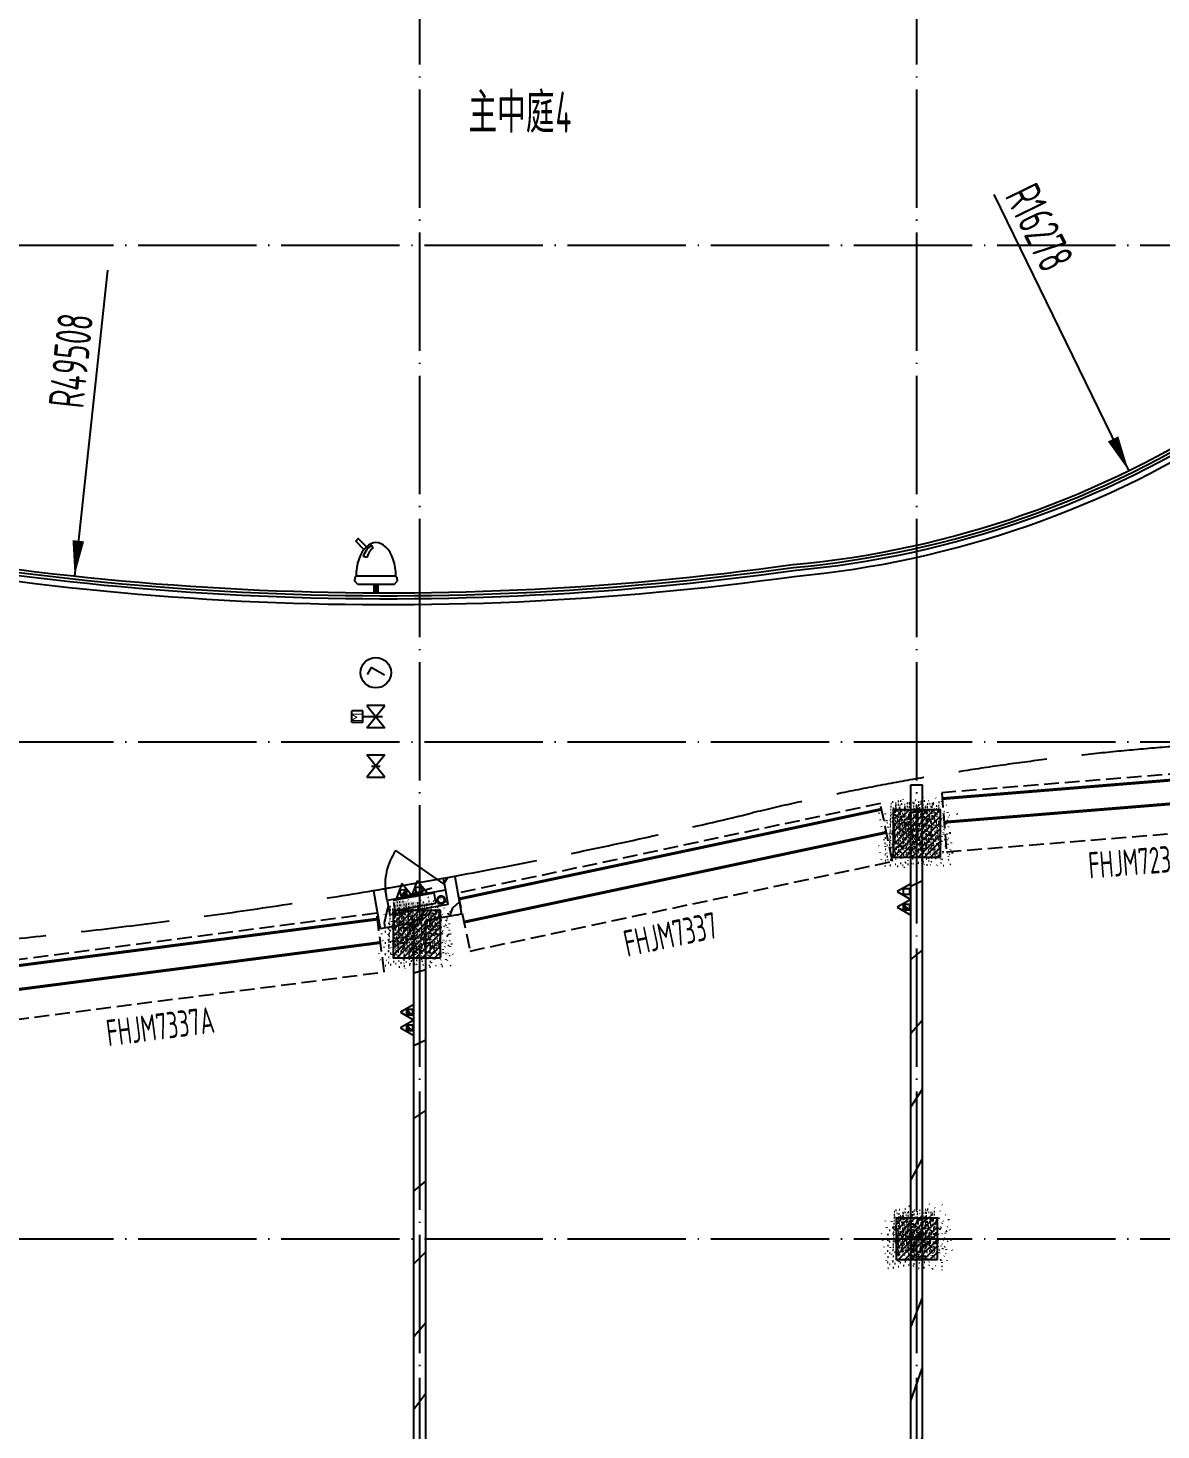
# Model space of a CAD drawing. Header units: inches. Extents: x 0 to 1813292486, y 0 to 3473589894.
# Drawn here: x 600661162 to 600680315, y 3473232587 to 3473256286 of the extents above; entities that cross this region are included whole.
import ezdxf
from ezdxf.enums import TextEntityAlignment as Align

# ---------------------------------------------------------------- set-up
doc = ezdxf.new("R2010")
doc.units = ezdxf.units.IN
doc.header["$LTSCALE"] = 1000
doc.header["$MEASUREMENT"] = 0
for name, pattern in [('AX-MALL-GIRD-200$0$DOTE', [2.4200000000000004, 2, -0.2, 0.02, -0.2]), ('AX-MALL-WALL-P02-QT$0$Ax-Dxs-Wall-P01-150$0$DASH', [0.35, 0.25, -0.1]), ('AX-MALL-WALL-P02-QT$0$DASH', [0.35, 0.25, -0.1])]:
    doc.linetypes.add(name, pattern=pattern)
for name, color, linetype in [('A-Anno-Note', 241, 'Continuous'), ('AX-MALL-DIM-P02$0$A-Detl-Thin', 131, 'Continuous'), ('AX-MALL-GIRD-200$0$A-Grid', 222, 'AX-MALL-GIRD-200$0$DOTE'), ('AX-MALL-P02-200$0$A-Anno-Note', 241, 'Continuous'), ('AX-MALL-WALL-P02$0$A-Anno-Note', 241, 'Continuous'), ('AX-MALL-WALL-P02-QT$0$A-Detl-Fine', 152, 'Continuous'), ('AX-MALL-WALL-P02-QT$0$A-Detl-Thin', 131, 'Continuous'), ('AX-MALL-WALL-P02-QT$0$A-Hdrl', 31, 'Continuous'), ('AX-MALL-WALL-P02-QT$0$A-Wall', 2, 'Continuous'), ('AX-MALL-WALL-P02-QT$0$A-Wall-Patt', 13, 'Continuous'), ('AX-MALL-WALL-P02-QT$0$A-Wind', 4, 'Continuous'), ('AX-MALL-WORD-P02$0$A-Anno-Note', 241, 'Continuous'), ('AX-MALL-WORD-P02$0$A-Wind-Iden', 11, 'Continuous'), ('AX-MALL-ZTKD-P02$0$A-Anno-Dims', 3, 'Continuous'), ('AX-MALL-ZTKD-P02$0$A-Anno-Note', 241, 'Continuous'), ('AX-MALL-ZTKD-P02$0$A-Detl-Thin', 131, 'Continuous'), ('PX-MALL-P02-LG$0$P-Dims', 2, 'Continuous'), ('PX-MALL-P02-LG$0$P-Exsh', 31, 'Continuous'), ('PX-MALL-P02-LG$0$P-Hydt-Boxx', 221, 'Continuous'), ('PX-MALL-P02-LG$0$P-Hydt-Pipe', 221, 'Continuous'), ('PX-MALL-P02-LG$0$P-Pipe-Risr', 7, 'Continuous'), ('PX-MALL-P02-LG$0$P-Pipe-Risr-Arch', 6, 'Continuous'), ('PX-MALL-P02-LG$0$P-Pipe-Risr-W100', 6, 'Continuous'), ('PX-MALL-P02-LG$0$P-Pipe-Risr-W50', 6, 'Continuous'), ('PX-MALL-P02-LG$0$P-Sprl-Anno', 150, 'Continuous'), ('PX-MALL-P02-LG$0$P-WatS', 3, 'Continuous'), ('PX-MALL-P02-LG$0$PX-42#-XHS-P02$0$AUDIT_I_211020105937-10', 61, 'Continuous'), ('PX-MALL-P02-LG$0$PX-42#-XHS-P02$0$AUDIT_I_211020105937-8', 51, 'Continuous'), ('PX-MALL-P02-LG$0$PX-42#-XHS-P02$0$AUDIT_I_211020105937-9', 61, 'Continuous'), ('SX-MALL-WALL-R-BZ$0$S-COLU', 30, 'Continuous'), ('SX-MALL-WALL-R-BZ$0$S-COLU-LSZ', 30, 'Continuous'), ('SX-MALL-WALL-R-BZ$0$S-PATT-WALL', 83, 'Continuous')]:
    doc.layers.add(name, color=color, linetype=linetype)
doc.styles.add('AX-MALL-WORD-P02$0$_TCH_WINDOW', font='gbenor.shx', dxfattribs={"bigfont": 'gbcbig.shx'})
doc.styles.add('AX-MALL-WORD-P02$0$STANDARD', font='gbenor.shx', dxfattribs={"bigfont": 'gbcbig.shx'})
doc.styles.add('AX-MALL-ZTKD-P02$0$_TCH_DIM', font='gbenor.shx')
doc.styles.add('AX-MALL-ZTKD-P02$0$_TCH_DIM_T3', font='gbenor.shx')
doc.styles.add('PX-MALL-P02-LG$0$jzfz', font='gbenor.shx', dxfattribs={"bigfont": 'gbcbig.shx'})
doc.styles.add('PX-MALL-P02-LG$0$PX-42#-XHS-P02$0$STANDARD', font='gbenor.shx', dxfattribs={"bigfont": 'gbcbig.shx'})
doc.dimstyles.new('AX-MALL-ZTKD-P02$0$_TCH_ARCH&&180', dxfattribs={"dimtxt": 535.5, "dimasz": 270, "dimexe": 450, "dimexo": 450, "dimgap": 137.25, "dimtad": 1, "dimdec": 0, "dimzin": 0, "dimdsep": 46, "dimtxsty": 'AX-MALL-ZTKD-P02$0$_TCH_DIM_T3', "dimblk": 'AX-MALL-ZTKD-P02$0$_ArchTick', "dimcen": 0.09, "dimclrt": 7, "dimazin": 2, "dimtfac": 1, "dimtdec": 0, "dimtix": 1, "dimtmove": 2, "dimatfit": 3, "dimfxl": 500, "dimtolj": 1, "dimtzin": 0, "dimarcsym": 0})
pattern_1 = [(24.56816130816271, (600578611.2237192, 3473080110.365553), (-31.18316059493327, 68.21004687955141), []), (29.56816130816269, (600578611.2237192, 3473080110.365553), (97.53445421719282, -46.37920051396389), [11.25, -123.75]), (334.5681613081628, (600578611.2237192, 3473080110.365553), (19.88439777927527, 112.9961142827297), [9, -99]), (80.01956130816268, (600578619.3515904, 3473080106.50062), (117.4189029658641, 66.61682168402376), [9.5610285, -105.1713168]), (25.75236130816271, (600578621.6965042, 3473080138.478197), (141.3476152528434, -79.15081592627133), [16.875, -185.625]), (76.20376130816268, (600578633.4754679, 3473080131.882288), (182.3878362876093, 87.98253897351975), [14.3415432, -157.75695]), (330.7523613081627, (600578621.6965042, 3473080138.478197), (182.3877676281842, 87.98268140648725), [13.49999999999997, -148.4999999999995]), (0.5681613081627113, (600578633.1346302, 3473080126.213644), (62.82047319493842, -87.84980448085341), [11.24999999999997, -123.7499999999997]), (305.5681613081627, (600578633.1346302, 3473080126.213644), (72.17288941707483, 89.18848104565322), [8.999999999999966, -98.99999999999973]), (51.01956130816269, (600578638.3696649, 3473080118.892823), (134.9933625472827, 1.338571315216136), [9.561028499999967, -105.1713167999997]), (17.06816130816274, (600578611.2237192, 3473080110.365553), (19.14085715648196, 46.15589493569758), [0.75, -97.8, 0.75, -100.5, 0.75, -99.375]), (347.0681613081627, (600578611.2237192, 3473080110.365553), (57.63084700165395, 41.66442755963357), [0.7499999999999979, -57.29999999999986, 0.7499999999999979, -95.54999999999973, 0.7499999999999979, -37.87499999999986]), (307.0681613081626, (600578579.8781208, 3473080122.042708), (73.85474000760384, -31.12342332406966), [0.75, -37.5, 0.75, -117, 0.75, -155.25]), (297.0681613081627, (600578565.8217986, 3473080127.2791), (87.21641676177077, -16.46683783357052), [0.75, -48.75, 0.75, -77.69999999999999, 0.75, -110.25])]
pattern_2 = [(45, (0, 359.0227), (-353.55353201463, 353.55353201463), [])]

# ---------------------------------------------------------------- blocks, each defined once
blk = doc.blocks.new('AX-MALL-WORD-P02')
at = {"layer": 'AX-MALL-WORD-P02$0$A-Anno-Note', "style": 'AX-MALL-WORD-P02$0$STANDARD'}
blk.add_text('主中庭', height=675.177304964539, rotation=339.5681613092015, dxfattribs=at).set_placement((600481095.2712474, 3473080685.343358))
at = {"layer": 'AX-MALL-WORD-P02$0$A-Anno-Note', "style": 'AX-MALL-WORD-P02$0$STANDARD', "width": 0.6}
blk.add_text('4', height=700, rotation=339.5681613092015, dxfattribs=at).set_placement((600482476.9778128, 3473080170.617118))
at = {"layer": 'AX-MALL-WORD-P02$0$A-Wind-Iden', "style": 'AX-MALL-WORD-P02$0$_TCH_WINDOW', "width": 0.7}
for s, rotation, p in [('FHJM7337A', 346.9486728864652, (600470001.5902983, 3473068336.697387)), ('FHJM7337', 351.5520094574346, (600478750.0245199, 3473066690.650596)), ('FHJM7237A', 344.2014824032849, (600486535.3752983, 3473065202.555573))]:
    blk.add_text(s, height=446.25, rotation=rotation, dxfattribs=at).set_placement(p)
blk = doc.blocks.new('AX-MALL-GIRD-200')
at = {"layer": 'AX-MALL-GIRD-200$0$A-Grid'}
for p, q in [((600232554.5538701, 3473171250.033786), (600590450.5579685, 3473037923.270504)), ((600229622.1740841, 3473163378.493353), (600587518.1781827, 3473030051.730071)), ((600226689.7942976, 3473155506.95292), (600584585.7983962, 3473022180.189638)), ((600458766.1456304, 3473023089.996408), (600497495.6845796, 3473127053.723489)), ((600466637.686063, 3473020157.616622), (600505367.2250125, 3473124121.343704))]:
    blk.add_line(p, q, dxfattribs=at)
blk = doc.blocks.new('*U77')
at = {"layer": 'AX-MALL-WALL-P02-QT$0$A-Detl-Fine', "color": 152, "linetype": 'AX-MALL-WALL-P02-QT$0$Ax-Dxs-Wall-P01-150$0$DASH'}
blk.add_lwpolyline([(-999.9999999678661, 16625.85474316901), (-999.9999999613067, 9386.671738001744), (3.49680249200901e-08, 9386.671737998018), (2.840863544406602e-08, 16625.85474317273)], close=True, dxfattribs=at)
at = {"layer": 'AX-MALL-WALL-P02-QT$0$A-Detl-Thin', "linetype": 'AX-MALL-WALL-P02-QT$0$Ax-Dxs-Wall-P01-150$0$DASH', "const_width": 49.99999999999998}
for points in [[(-899.999999965032, 9386.671737998018), (-899.9999999715914, 16625.85474316528)], [(-499.9999999613067, 9386.671738001744), (-499.9999999678661, 16625.85474316901)]]:
    blk.add_lwpolyline(points, dxfattribs=at)
blk = doc.blocks.new('*U140')
at = {"layer": 'AX-MALL-WALL-P02-QT$0$A-Detl-Fine', "color": 152, "linetype": 'AX-MALL-WALL-P02-QT$0$Ax-Dxs-Wall-P01-150$0$DASH'}
blk.add_lwpolyline([(-999.9999999666051, 16964.36701553618), (-999.9999999602753, 9663.527664691175), (3.59993919119006e-08, 9663.52766468745), (2.966964984807419e-08, 16964.3670155399)], close=True, dxfattribs=at)
at = {"layer": 'AX-MALL-WALL-P02-QT$0$A-Detl-Thin', "linetype": 'AX-MALL-WALL-P02-QT$0$Ax-Dxs-Wall-P01-150$0$DASH', "const_width": 49.99999999999998}
for points in [[(-899.9999999640006, 9663.52766468745), (-899.9999999703304, 16964.36701553245)], [(-499.9999999602753, 9663.527664691175), (-499.9999999666051, 16964.36701553618)]]:
    blk.add_lwpolyline(points, dxfattribs=at)
blk = doc.blocks.new('*U139')
at = {"layer": 'AX-MALL-WALL-P02-QT$0$A-Detl-Fine', "color": 152, "linetype": 'AX-MALL-WALL-P02-QT$0$Ax-Dxs-Wall-P01-150$0$DASH'}
blk.add_lwpolyline([(-999.9999999674152, 16746.91428783426), (-999.9999999613067, 9386.671738001744), (3.49680249200901e-08, 9386.671737998018), (2.885951744246995e-08, 16746.91428783799)], close=True, dxfattribs=at)
at = {"layer": 'AX-MALL-WALL-P02-QT$0$A-Detl-Thin', "linetype": 'AX-MALL-WALL-P02-QT$0$Ax-Dxs-Wall-P01-150$0$DASH', "const_width": 49.99999999999998}
for points in [[(-899.999999965032, 9386.671737998018), (-899.9999999711405, 16746.91428783054)], [(-499.9999999613067, 9386.671738001744), (-499.9999999674152, 16746.91428783426)]]:
    blk.add_lwpolyline(points, dxfattribs=at)
blk = doc.blocks.new('SX-MALL-WALL-R-BZ')
at = {"layer": 'SX-MALL-WALL-R-BZ$0$S-PATT-WALL'}
h = blk.add_hatch(dxfattribs=at)
h.set_pattern_fill('钢筋混凝土', color=256, scale=15, pattern_type=2)
h.set_pattern_definition(pattern_1)
h.paths.add_polyline_path([(600475787.8049434, 3473067779.528142), (600476067.0792091, 3473068529.19866), (600475317.4086914, 3473068808.472925), (600475038.1344258, 3473068058.802407)])
h = blk.add_hatch(dxfattribs=at)
h.set_pattern_fill('钢筋混凝土', color=256, scale=15, pattern_type=2)
h.set_pattern_definition(pattern_1)
h.paths.add_polyline_path([(600484299.6575981, 3473066422.743565), (600484578.9318632, 3473067172.414083), (600483829.2613455, 3473067451.688347), (600483549.9870805, 3473066702.01783)])
h = blk.add_hatch(dxfattribs=at)
h.set_pattern_fill('钢筋混凝土', color=256, scale=15, pattern_type=2)
h.set_pattern_definition(pattern_1)
h.paths.add_polyline_path([(600481878.9719347, 3473060067.998808), (600482123.3369169, 3473060723.960511), (600481467.3752141, 3473060968.325493), (600481223.010232, 3473060312.363791)])
at = {"layer": 'SX-MALL-WALL-R-BZ$0$S-COLU'}
for points in [[(600484299.6575981, 3473066422.743565), (600484578.9318632, 3473067172.414083), (600483829.2613455, 3473067451.688347), (600483549.9870805, 3473066702.01783)], [(600481878.9719347, 3473060067.998808), (600482123.3369169, 3473060723.960511), (600481467.3752141, 3473060968.325493), (600481223.010232, 3473060312.363791)]]:
    blk.add_lwpolyline(points, close=True, dxfattribs=at)
at = {"layer": 'SX-MALL-WALL-R-BZ$0$S-COLU-LSZ'}
blk.add_lwpolyline([(600475787.8049434, 3473067779.528142), (600476067.0792091, 3473068529.19866), (600475317.4086914, 3473068808.472925), (600475038.1344258, 3473068058.802407)], close=True, dxfattribs=at)
blk = doc.blocks.new('SX-MALL-WALL-R-2F~3F')
blk.add_blockref('SX-MALL-WALL-R-BZ', (-1.192092895507812e-06, -9.5367431640625e-07))
blk = doc.blocks.new('SX-MALL-WALL-2F~3F')
blk.add_blockref('SX-MALL-WALL-R-2F~3F', (0, 0))
blk = doc.blocks.new('AX-MALL-WALL-P02-QT$0$$DorLib2D$00000114')
at = {"color": 0}
blk.add_line((0.4999999999999964, 3.552713678800501e-15), (-0.2071067811864751, 0.7071067811864857), dxfattribs=at)
blk.add_arc((0.5000000000013856, -1.154631945610163e-12), 1.000000000001696, 135, 180, dxfattribs=at)
blk = doc.blocks.new('AX-MALL-WALL-P02-QT')
at = {"layer": 'AX-MALL-WALL-P02-QT$0$A-Wall-Patt'}
h = blk.add_hatch(dxfattribs=at)
h.set_pattern_fill('普通砖', color=256, scale=200, style=0)
h.set_pattern_definition(pattern_2)
h.paths.add_polyline_path([(600475280.1523255, 3473069004.640473), (600475119.4792569, 3473069237.415396), (600475002.3137425, 3473068598.062409), (600475235.0886661, 3473068758.735478)])
h = blk.add_hatch(dxfattribs=at)
h.set_pattern_fill('普通砖', color=256, scale=200, style=0)
h.set_pattern_definition(pattern_2)
h.paths.add_polyline_path([(600475280.1523255, 3473069004.640473), (600475316.2032527, 3473069201.364469), (600475119.4792569, 3473069237.415396)])
h = blk.add_hatch(dxfattribs=at)
h.set_pattern_fill('普通砖', color=256, scale=200, style=0)
h.set_pattern_definition(pattern_2)
h.paths.add_polyline_path([(600476496.5472292, 3473068985.058905), (600476263.7723055, 3473068824.385836), (600476218.7086462, 3473068578.480841), (600476379.3817147, 3473068345.705917)])
h = blk.add_hatch(dxfattribs=at)
h.set_pattern_fill('普通砖', color=256, scale=200, style=0)
h.set_pattern_definition(pattern_2)
h.paths.add_polyline_path([(600476496.5472292, 3473068985.058905), (600476299.823233, 3473069021.109832), (600476263.7723055, 3473068824.385836)])
h = blk.add_hatch(dxfattribs=at)
h.set_pattern_fill('普通砖', color=256, scale=200, style=0)
h.set_pattern_definition(pattern_2)
h.paths.add_polyline_path([(600475691.246359, 3473068539.587965), (600475726.8986561, 3473068668.60816), (600475235.0886661, 3473068758.735478), (600475002.3137425, 3473068598.062409), (600475573.5262614, 3473068493.384071)])
h = blk.add_hatch(dxfattribs=at)
h.set_pattern_fill('普通砖', color=256, scale=200, style=0)
h.set_pattern_definition(pattern_2)
h.paths.add_polyline_path([(600468611.7863775, 3473049519.164825), (600468728.7680478, 3473049546.728085), (600475773.3141594, 3473068456.771664), (600475691.246359, 3473068539.587965), (600475573.5262614, 3473068493.384071), (600468541.3504186, 3473049616.546651)])
h = blk.add_hatch(dxfattribs=at)
h.set_pattern_fill('普通砖', color=256, scale=200, style=0)
h.set_pattern_definition(pattern_2)
h.paths.add_polyline_path([(600476379.3817147, 3473068345.705917), (600476218.7086462, 3473068578.480841), (600475726.8986561, 3473068668.60816), (600475691.246359, 3473068539.587965), (600475773.3141594, 3473068456.771664)])
h = blk.add_hatch(dxfattribs=at)
h.set_pattern_fill('普通砖', color=256, scale=200, style=0)
h.set_pattern_definition(pattern_2)
h.paths.add_polyline_path([(600476553.1453671, 3473046774.202641), (600476670.1270374, 3473046801.7659), (600484446.5445666, 3473067676.410207), (600484259.1269374, 3473067746.228774), (600476482.7094083, 3473046871.584467)])
at = {"layer": 'AX-MALL-WALL-P02-QT$0$A-Detl-Thin', "ltscale": 10}
for points in [[(600483640.1054984, 3473071736.28017, 0.2490312598135761), (600498716.3043191, 3473075138.542593, 0.5590013835328927), (600497262.0189272, 3473084222.556716, 0.1559723381246271), (600467945.4537528, 3473086665.674503, 0.6554068088406269), (600466535.0462294, 3473079093.645188, 0.09448416828799451)], [(600483687.9053957, 3473071930.548877, 0.2491125798135367), (600498585.9244432, 3473075290.203688, 0.5590013835249992), (600497185.5014732, 3473084037.772844, 0.155972338124175), (600467990.3299434, 3473086470.774202, 0.6554068088723448), (600466647.0846831, 3473079259.317711, 0.09450807964350547)]]:
    blk.add_lwpolyline(points, format="xyb", close=True, dxfattribs=at)
at = {"layer": 'AX-MALL-WALL-P02-QT$0$A-Detl-Thin', "linetype": 'AX-MALL-WALL-P02-QT$0$DASH', "ltscale": 6}
blk.add_lwpolyline([(600457415.3677492, 3473074463.729783), (600460221.9824818, 3473073418.18343, 0.05934889179908133), (600481579.0409048, 3473068236.014748, -0.1336281253199912), (600503520.9207201, 3473059321.575596, 0.04172941253234826), (600513619.2266562, 3473052874.840515)], format="xyb", dxfattribs=at)
at = {"layer": 'AX-MALL-WALL-P02-QT$0$A-Hdrl', "ltscale": 10}
for points in [[(600483664.2077205, 3473071833.359143, 0.2490682712905649), (600498651.1143812, 3473075214.37314, 0.5590013835901357), (600497223.7602003, 3473084130.16478, 0.1559723381250733), (600467967.8918481, 3473086568.224352, 0.6554068088142292), (600466591.0654559, 3473079176.481449, 0.0944971649606368)], [(600483676.0669814, 3473071881.951107, 0.2490901816451468), (600498618.5194122, 3473075252.288414, 0.5590013835513449), (600497204.6308367, 3473084083.968812, 0.1559723381249623), (600467979.1108958, 3473086519.499277, 0.6554068088525591), (600466619.0750697, 3473079217.89958, 0.09450267173065702)]]:
    blk.add_lwpolyline(points, format="xyb", close=True, dxfattribs=at)
at = {"layer": 'AX-MALL-WALL-P02-QT$0$A-Wall'}
for p, q in [((600475119.4792569, 3473069237.415396), (600475002.3137425, 3473068598.062409)), ((600475316.2032527, 3473069201.364469), (600475119.4792569, 3473069237.415396)), ((600475280.1523255, 3473069004.640473), (600475316.2032527, 3473069201.364469)), ((600475280.1523255, 3473069004.640473), (600475235.0886661, 3473068758.735478)), ((600476299.823233, 3473069021.109832), (600476263.7723055, 3473068824.385836)), ((600476496.5472292, 3473068985.058905), (600476299.823233, 3473069021.109832)), ((600476496.5472292, 3473068985.058905), (600476379.3817147, 3473068345.705917)), ((600475726.8986561, 3473068668.60816), (600475235.0886661, 3473068758.735478)), ((600476263.7723055, 3473068824.385836), (600476218.7086462, 3473068578.480841)), ((600468541.3504186, 3473049616.546651), (600475573.5262614, 3473068493.384071)), ((600468728.7680478, 3473049546.728085), (600475773.3141594, 3473068456.771664)), ((600475573.5262614, 3473068493.384071), (600475002.3137425, 3473068598.062409)), ((600476218.7086462, 3473068578.480841), (600475726.8986561, 3473068668.60816)), ((600476379.3817147, 3473068345.705917), (600475773.3141594, 3473068456.771664)), ((600476482.7094083, 3473046871.584467), (600484259.1269374, 3473067746.228774)), ((600484259.1269374, 3473067746.228774), (600484446.5445666, 3473067676.410207)), ((600476670.1270374, 3473046801.7659), (600484446.5445666, 3473067676.410207))]:
    blk.add_line(p, q, dxfattribs=at)
at = {"layer": 'AX-MALL-WALL-P02-QT$0$A-Wind'}
for p, q in [((600476299.823233, 3473069021.109832), (600475316.2032527, 3473069201.364469)), ((600476263.7723056, 3473068824.385836), (600475280.1523253, 3473069004.640473))]:
    blk.add_line(p, q, dxfattribs=at)
at = {"layer": 'AX-MALL-WALL-P02-QT$0$A-Detl-Thin'}
blk.add_blockref('SX-MALL-WALL-2F~3F', (0, 0), dxfattribs=at)
at = {"layer": 'AX-MALL-WALL-P02-QT$0$A-Detl-Thin', "color": 5}
for name, p, rotation in [('*U139', (600458499.3627137, 3473071671.049097), 256.9486728784324), ('*U140', (600466738.7572984, 3473069132.482247), 261.5520095018414), ('*U77', (600475397.0498314, 3473069030.361402), 254.2014824703869)]:
    blk.add_blockref(name, p, dxfattribs=dict(at, rotation=rotation))
at = {"layer": 'AX-MALL-WALL-P02-QT$0$A-Wind'}
blk.add_blockref('AX-MALL-GIRD-200', (0, 0), dxfattribs=at)
at = {"layer": 'AX-MALL-WALL-P02-QT$0$A-Wind', "xscale": -1000, "yscale": -1000, "zscale": 200, "rotation": 169.6154079607061}
blk.add_blockref('AX-MALL-WALL-P02-QT$0$$DorLib2D$00000114', (600475789.9877791, 3473069012.875153), dxfattribs=at)
blk = doc.blocks.new('AX-MALL-WALL-P02')
at = {"layer": 'AX-MALL-WALL-P02$0$A-Anno-Note'}
blk.add_blockref('AX-MALL-WORD-P02', (0, 0), dxfattribs=at)
blk.add_blockref('AX-MALL-WALL-P02-QT', (0, 0), dxfattribs=at)
blk = doc.blocks.new('PX-MALL-P02-LG$0$XHS1')
at = {"layer": 'PX-MALL-P02-LG$0$P-Hydt-Boxx', "ltscale": 0.7}
for p, q in [((350.0030006170273, 240), (-349.9969996213913, 240)), ((-349.9969997406006, 239.9999995231628), (-349.9969996213913, 60)), ((350.0030006170273, 240), (-332.898939371109, 327.2950124740601)), ((350.0030006170273, 60), (-349.996999502182, 60)), ((350.0030003786087, 200), (350.003000497818, 60))]:
    blk.add_line(p, q, dxfattribs=at)
blk.add_solid([(350.0030006170273, 240), (350.0030002593994, 60.00000047683716), (-349.9969996213913, 60)], dxfattribs=at)
blk = doc.blocks.new('PX-MALL-P02-LG$0$MHQ')
at = {"layer": 'PX-MALL-P02-LG$0$P-Exsh', "ltscale": 0.7}
h = blk.add_hatch(dxfattribs=at)
h.set_pattern_fill('ANSI31', color=256, scale=25, style=0)
h.set_pattern_definition([(45, (-160019.2306599375, -42228.3236173685), (-28.0633003783411, 28.0633003783411), [])])
h.paths.add_polyline_path([(-75.0000000015425, 185.1731819980414), (75, 185.1731819980414), (75, 35.17318199802685), (-75.0000000015425, 35.17318199802685)])
for points in [[(0, 346.4101615137042), (-200, -1.455191522836685e-11), (200, -1.455191522836685e-11)], [(0, 346.4101615137042), (-200, -1.455191522836685e-11), (200, -1.455191522836685e-11)], [(0, 346.4101615137042), (-200, -1.455191522836685e-11), (200, -1.455191522836685e-11)], [(-75.0000000015425, 185.1731819980414), (75, 185.1731819980414), (75, 35.17318199802685), (-75.0000000015425, 35.17318199802685)]]:
    blk.add_lwpolyline(points, close=True, dxfattribs=at)
blk = doc.blocks.new('PX-MALL-P02-LG$0$20200929200250')
at = {"layer": 'PX-MALL-P02-LG$0$P-Exsh', "ltscale": 0.7, "xscale": 0.6600000001490116, "yscale": 0.6600000001490116, "zscale": 0.6600000001490116}
for p in [(-132.0000001192093, 40), (131.9999997615814, 40)]:
    blk.add_blockref('PX-MALL-P02-LG$0$MHQ', p, dxfattribs=at)
blk = doc.blocks.new('PX-MALL-P02-LG$0$20211220143732')
at = {"layer": 'PX-MALL-P02-LG$0$P-Exsh'}
blk.add_blockref('PX-MALL-P02-LG$0$20200929200250', (-374.9999999407155, 219.6219584928522), dxfattribs=at)
at = {"layer": 'PX-MALL-P02-LG$0$P-Hydt-Boxx', "ltscale": 0.7, "xscale": -1}
blk.add_blockref('PX-MALL-P02-LG$0$XHS1', (-349.9969999989844, 0), dxfattribs=at)
blk = doc.blocks.new('PX-MALL-P02-LG$0$P-Risr')
at = {"layer": 'PX-MALL-P02-LG$0$P-Pipe-Risr-W50'}
h = blk.add_hatch(color=0, dxfattribs=at)
edge = h.paths.add_edge_path()
edge.add_ellipse((0, 0), major_axis=(47.05795628796547, 47.05795628796547), ratio=0.9999999999999695, start_angle=225.0000000000009, end_angle=405.0000000000009, ccw=False)
edge.add_ellipse((0, 0), major_axis=(47.05795628796764, 47.05795628796764), ratio=0.9999999999998785, start_angle=133.9675974886221, end_angle=225.0000000000035, ccw=False)
edge.add_line((-66.53919663240958, 1.199087783927098), (-54.4367953546693, 1.199087783927098))
edge.add_ellipse((0, 0), major_axis=(-38.50196423560672, 38.50196423560672), ratio=0.9999999999999859, start_angle=43.73814098242129, end_angle=134.9999999999996)
edge.add_ellipse((0, 0), major_axis=(38.50196423561096, 38.50196423561096), ratio=0.9999999999998216, start_angle=225.0000000000051, end_angle=405.0000000000051)
edge.add_ellipse((0, 0), major_axis=(38.50196423560679, 38.50196423560679), ratio=0.9999999999999831, start_angle=45.00000000000048, end_angle=133.7381409824204)
edge.add_line((-54.43679535467527, 1.199087783927098), (-66.53919663241555, 1.199087783927098))
edge.add_ellipse((0, 0), major_axis=(-47.05795628796762, 47.05795628796762), ratio=0.9999999999998742, start_angle=-45.00000000000358, end_angle=43.967597488629224, ccw=False)
at = {"layer": 'PX-MALL-P02-LG$0$P-Pipe-Risr-Arch', "ltscale": 0.7}
blk.add_circle((0, 0), 59.29000000000001, dxfattribs=at)
at = {"layer": 'PX-MALL-P02-LG$0$P-Pipe-Risr-W100', "color": 0, "const_width": 15}
blk.add_lwpolyline([(-75, 0, 1), (75, 0, 1)], format="xyb", close=True, dxfattribs=at)
at = {"layer": 'PX-MALL-P02-LG$0$P-Pipe-Risr-W50'}
blk.add_circle((0, 0), 54.45000000000001, dxfattribs=at)
at = {"layer": 'PX-MALL-P02-LG$0$P-Pipe-Risr', "style": 'PX-MALL-P02-LG$0$jzfz', "width": 0.6, "flags": 1}
for tag, p in [('SYS-MARK', (0.3310501334344735, -45.65933377496549)), ('RANGE', (0.3337570973526454, -45.67887874227017))]:
    blk.add_attdef(tag, text='', height=0.015625, dxfattribs=at).set_placement(p, align=Align.MIDDLE)
blk = doc.blocks.new('PX-MALL-P02-LG$0$gb-slzsq')
at = {"linetype": 'Continuous'}
for p, q in [((-25.92897034189082, 103.3586355632433), (-25.91524431816651, -79.67964445479447)), ((-25.91524431816651, -79.67964445479447), (67.79176270062453, -79.67261737497756))]:
    blk.add_line(p, q, dxfattribs=at)
blk.add_circle((0, 0), 180, dxfattribs=at)
blk = doc.blocks.new('PX-MALL-P02-LG$0$PX-42#-XHS-P02$0$2016_0325_094608', base_point=(139682.9244878412, 19232.61231090609))
for p, q in [((139528.7048605524, 19162.85980018562), (139502.8460511512, 19135.02083204316)), ((139502.8460511512, 19135.02083204316), (139502.8460511512, 19120.41137674101)), ((139502.8460511512, 19105.8019214339), (139502.8460511512, 19120.41137674101)), ((139514.6377262915, 19093.10728946515), (139502.8460511512, 19105.8019214339)), ((139851.2112493908, 19093.10728946515), (139514.6377262915, 19093.10728946515)), ((139837.1441151299, 19162.85980018562), (139528.7048605524, 19162.85980018562)), ((139710.7960977869, 19162.85980018562), (139655.0528778955, 19162.85980018562)), ((139837.1441151299, 19162.85980018562), (139863.0029245311, 19135.02083204316)), ((139851.2112493908, 19093.10728946515), (139863.0029245311, 19105.8019214339)), ((139863.0029245311, 19120.41137674101), (139863.0029245311, 19135.02083204316)), ((139863.0029245311, 19120.41137674101), (139863.0029245311, 19105.8019214339)), ((139605.9352023136, 18934.2042904389), (139573.5309455431, 18925.24748849307)), ((139658.2686274721, 18853.92895230689), (139646.7875628248, 18832.97285908529))]:
    blk.add_line(p, q)
at = {"const_width": 49.9999999992724}
blk.add_lwpolyline([(139682.9244878412, 19232.61231090609), (139682.9244878412, 19162.85980018562)], dxfattribs=at)
blk.add_lwpolyline([(139581.1952907478, 18866.18739282112), (139511.6037621941, 18796.59586426737), (139532.9866250498, 18775.21300141666), (139601.5443191163, 18843.77069548321)])
at = {"extrusion": (0, 0, -1)}
for centre, major_axis, ratio, start_param, end_param in [((139682.9244878412, 19093.10728946515), (0, -284.8584475116485), 0.5907732876506234, 4.712388980384689, 7.853981633974483), ((139682.6139121771, 19042.73310589554), (-1.375362e-10, 218.2897536174876), 0.5929162394786573, 3.422061525366094, 4.144077763213266), ((139687.9065433711, 19043.69471512994), (-9.232918e-10, 199.057334326444), 0.4930909674366721, 3.448335516240956, 4.129971261592515)]:
    blk.add_ellipse(centre, major_axis=major_axis, ratio=ratio, start_param=start_param, end_param=end_param, dxfattribs=at)
blk = doc.blocks.new('PX-MALL-P02-LG$0$PX-42#-XHS-P02$0$A$C06D953D7')
at = {"layer": 'PX-MALL-P02-LG$0$PX-42#-XHS-P02$0$AUDIT_I_211020105937-10', "ltscale": 0.7}
for p, q in [((80.0000000745058, 326.3751539746736), (-80.0000000745058, 326.3751539746736)), ((-80.0000000745058, 176.6276929680462), (-80.0000000745058, 326.3751539746736)), ((80.0000000745058, 176.6276929680462), (80.0000000745058, 326.3751539746736)), ((-152.000000141561, -120.0000001117587), (-152.000000141561, 120.0000001117587)), ((152.000000141561, 120.0000001117587), (-152.000000141561, -120.0000001117587)), ((-152.000000141561, 120.0000001117587), (152.000000141561, -120.0000001117587)), ((80.0000000745058, 176.6276929680462), (-80.0000000745058, 176.6276929680462)), ((0, 0), (0, 176.6276929680462)), ((0, -90.01162884570658), (0, 90.01162884572113)), ((152.000000141561, -120.0000001117587), (152.000000141561, 120.0000001117587))]:
    blk.add_line(p, q, dxfattribs=at)
at = {"layer": 'PX-MALL-P02-LG$0$PX-42#-XHS-P02$0$AUDIT_I_211020105937-10', "ltscale": 0.7, "style": 'PX-MALL-P02-LG$0$PX-42#-XHS-P02$0$STANDARD'}
blk.add_text('M', height=150, dxfattribs=at).set_placement((-54.55965195278986, 189.5515071163827))
blk = doc.blocks.new('PX-MALL-P02-LG$0$gb-zf')
at = {"layer": 'PX-MALL-P02-LG$0$P-Dims', "color": 2, "linetype": 'Continuous'}
for p, q in [((125.2534654270858, 99.71408128971234), (-125.2534654270858, -99.71408128971234)), ((-125.2534654270858, 99.71408128971234), (125.2534654270858, -99.71408128971234)), ((-125.2534654270858, -99.71408128971234), (-125.2534654270858, 99.71408128971234)), ((0, -49.85704064462334), (0, 49.85704064462334)), ((125.2534654270858, -99.71408128971234), (125.2534654270858, 99.71408128971234))]:
    blk.add_line(p, q, dxfattribs=at)
blk = doc.blocks.new('PX-MALL-P02-LG$0$A$C301F1425')
at = {"layer": 'PX-MALL-P02-LG$0$P-Exsh', "ltscale": 0.7}
for p in [(-200, 1.455191522836685e-11), (200, 1.455191522836685e-11)]:
    blk.add_blockref('PX-MALL-P02-LG$0$MHQ', p, dxfattribs=at)
blk = doc.blocks.new('PX-MALL-P02-LG')
at = {"xscale": 0.660000000149011, "yscale": 0.660000000149011, "zscale": 0.660000000149011, "rotation": 69.56816098405682}
for p in [(600474999.3548802, 3473066952.105804), (600483582.6707994, 3473065930.382181)]:
    blk.add_blockref('PX-MALL-P02-LG$0$A$C301F1425', p, dxfattribs=at)
at = {"layer": 'PX-MALL-P02-LG$0$P-Exsh', "rotation": 349.6154072210429}
blk.add_blockref('PX-MALL-P02-LG$0$20211220143732', (600476022.3873882, 3473068613.239443), dxfattribs=at)
at = {"layer": 'PX-MALL-P02-LG$0$P-Hydt-Pipe', "color": 221, "rotation": 259.6154077487322}
blk.add_blockref('PX-MALL-P02-LG$0$P-Risr', (600476138.3721123, 3473068694.868302), dxfattribs=at)
at = {"layer": 'PX-MALL-P02-LG$0$P-Sprl-Anno', "ltscale": 0.7, "xscale": 1.428428819062105, "yscale": 1.428428819062105, "zscale": 1.428428819062105, "rotation": 220.2111663057838}
blk.add_blockref('PX-MALL-P02-LG$0$gb-slzsq', (600476445.0817752, 3473072678.59965), dxfattribs=at)
at = {"layer": 'PX-MALL-P02-LG$0$P-WatS', "xscale": 1.5, "yscale": 1.5, "zscale": 1.5, "rotation": 249.5681612903929}
blk.add_blockref('PX-MALL-P02-LG$0$gb-zf', (600475893.9586672, 3473071199.191069), dxfattribs=at)
at = {"layer": 'PX-MALL-P02-LG$0$PX-42#-XHS-P02$0$AUDIT_I_211020105937-8', "color": 3, "xscale": -1.999999999999999, "yscale": 1.999999999999999, "zscale": 1.999999999999997, "rotation": 159.562450874422}
blk.add_blockref('PX-MALL-P02-LG$0$PX-42#-XHS-P02$0$2016_0325_094608', (600476918.9780325, 3473073943.731722), dxfattribs=at)
at = {"layer": 'PX-MALL-P02-LG$0$PX-42#-XHS-P02$0$AUDIT_I_211020105937-9', "xscale": -1.246426014960579, "yscale": 1.24642601496058, "zscale": 1.24642601496058, "rotation": 69.56245089857632}
blk.add_blockref('PX-MALL-P02-LG$0$PX-42#-XHS-P02$0$A$C06D953D7', (600476185.3148278, 3473071981.34774), dxfattribs=at)
blk = doc.blocks.new('AX-MALL-ZTKD-P02$0$_ArchTick')
at = {"color": 0, "linetype": 'ByBlock', "const_width": 0.4}
blk.add_lwpolyline([(-0.5, -0.5), (0.5, 0.5)], dxfattribs=at)
blk = doc.blocks.new('*D1859')
at = {"layer": 'AX-MALL-ZTKD-P02$0$A-Anno-Dims', "color": 0, "lineweight": -2, "transparency": 16777216}
for p, q in [((600493665.9838128, 3473078460.333305), (600493760.2388773, 3473078713.347105)), ((600493228.5094457, 3473077285.997979), (600493665.9838128, 3473078460.333305)), ((600494335.0042088, 3473078211.103576), (600493244.2941467, 3473078617.425079)), ((600493897.5298417, 3473077036.76825), (600492806.8197795, 3473077443.089754)), ((600493228.5094457, 3473077285.997979), (600493134.254381, 3473077032.984179))]:
    blk.add_line(p, q, dxfattribs=at)
at = {"layer": 'AX-MALL-ZTKD-P02$0$A-Anno-Dims', "color": 0, "lineweight": -2, "transparency": 16777216, "xscale": 270, "yscale": 270, "zscale": 270}
for p, rotation in [((600493665.9838128, 3473078460.333305), 249.5681613123119), ((600493228.5094457, 3473077285.997979), 69.56816131231186)]:
    blk.add_blockref('AX-MALL-ZTKD-P02$0$_ArchTick', p, dxfattribs=dict(at, rotation=rotation))
at = {"layer": 'AX-MALL-ZTKD-P02$0$A-Anno-Dims', "color": 7, "transparency": 16777216, "insert": (600493067.7259297, 3473078014.548239), "char_height": 535.5, "attachment_point": 5, "rotation": 69.56816131231189, "style": 'AX-MALL-ZTKD-P02$0$_TCH_DIM_T3'}
blk.add_mtext('\\A1;1253', dxfattribs=at)
blk = doc.blocks.new('AX-MALL-ZTKD-P02')
at = {"layer": 'AX-MALL-ZTKD-P02$0$A-Anno-Dims'}
for points in [[(600474567.54733, 3473080638.835309), (600472421.1099339, 3473076345.490866), (600472242.2401508, 3473075987.712162)], [(600489055.9139085, 3473076608.889657), (600489524.4844041, 3473071831.815062), (600489563.5319453, 3473071433.725512)]]:
    blk.add_lwpolyline(points, dxfattribs=at)
for points in [[(600472510.5448253, 3473076524.380218, 198, 0, 0), (600472242.2401508, 3473075987.712162, 0, 0, 0)], [(600489504.9606334, 3473072030.859837, 198, 0, 0), (600489563.5319453, 3473071433.725512, 0, 0, 0)]]:
    blk.add_lwpolyline(points, format="xyseb", dxfattribs=at)
at = {"layer": 'AX-MALL-ZTKD-P02$0$A-Detl-Thin', "ltscale": 10}
blk.add_lwpolyline([(600483687.9053961, 3473071930.548878, 0.2491125798135367), (600498585.9244436, 3473075290.203689, 0.5590013835249992), (600497185.5014735, 3473084037.772844, 0.155972338124175), (600467990.3299438, 3473086470.774202, 0.6554068088723448), (600466647.0846834, 3473079259.317712, 0.09450807964350547)], format="xyb", close=True, dxfattribs=at)
at = {"layer": 'AX-MALL-ZTKD-P02$0$A-Anno-Note'}
blk.add_blockref('AX-MALL-GIRD-200', (0, 0), dxfattribs=at)
at = {"layer": 'AX-MALL-ZTKD-P02$0$A-Anno-Dims', "color": 7, "style": 'AX-MALL-ZTKD-P02$0$_TCH_DIM', "width": 0.7}
for s, rotation, p in [('R49508', 63.43745592051161, (600473366.496345, 3473078577.500756)), ('R16278', 275.6020698653064, (600489217.4474344, 3473076524.254145))]:
    blk.add_text(s, height=595, rotation=rotation, dxfattribs=at).set_placement(p)
at = {"layer": 'AX-MALL-ZTKD-P02$0$A-Anno-Dims'}
dim = blk.add_aligned_dim(p1=(600494319.2195076, 3473076879.676476), p2=(600494756.6938747, 3473078054.011802), distance=1163.935394552244, dimstyle='AX-MALL-ZTKD-P02$0$_TCH_ARCH&&180', dxfattribs=at)
dim.commit()
dim.dimension.update_dxf_attribs({"geometry": '*D1859', "text_midpoint": (600493067.7259297, 3473078014.548239)})
blk = doc.blocks.new('AX-MALL-DIM-P02')
at = {"layer": 'AX-MALL-DIM-P02$0$A-Detl-Thin'}
blk.add_blockref('AX-MALL-ZTKD-P02', (-2.384185791015625e-06, 9.5367431640625e-07), dxfattribs=at)
blk = doc.blocks.new('AX-MALL-P02-200')
at = {"layer": 'AX-MALL-P02-200$0$A-Anno-Note'}
blk.add_blockref('AX-MALL-WALL-P02', (0, 0), dxfattribs=at)
for name in ['AX-MALL-DIM-P02', 'PX-MALL-P02-LG']:
    blk.add_blockref(name, (0, 0), dxfattribs=at)

msp = doc.modelspace()

# ---------------------------------------------------------------- block references
at = {"layer": 'A-Anno-Note', "rotation": 20.43183869077545}
msp.add_blockref('AX-MALL-P02-200', (1250392458.527329, 9048125.682563305), dxfattribs=at)

doc.saveas('drawing.dxf')
